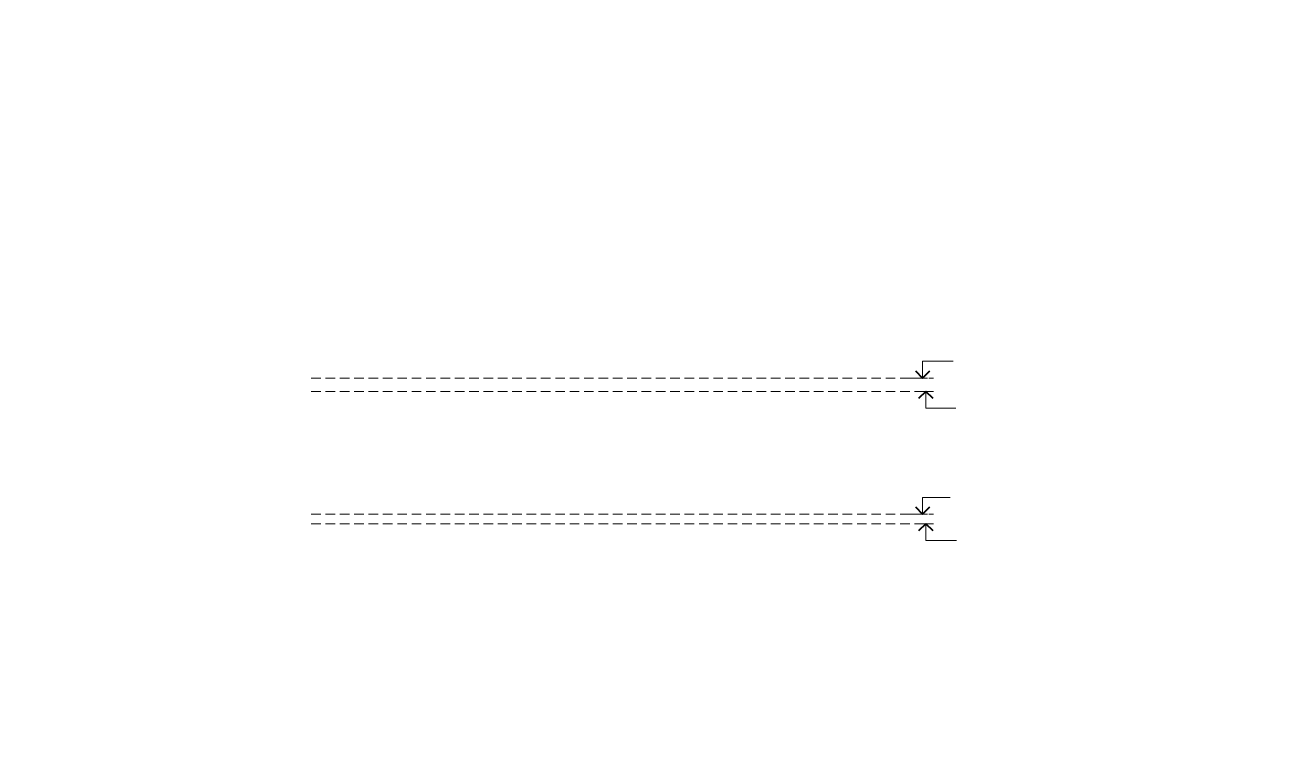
# Model space of a CAD drawing. Header units: millimetres. Extents: x 0 to 10500, y 0 to 297.
# Drawn here: x 6631 to 7158, y 0 to 297 of the extents above; entities that cross this region are included whole.
import ezdxf

# ---------------------------------------------------------------- set-up
doc = ezdxf.new("R2010")
doc.units = ezdxf.units.MM
for name, pattern in [('K5LT_BASIC', [0]), ('K5LT_DASHED', [6, 4, -2]), ('K5LT_THIN', [0])]:
    doc.linetypes.add(name, pattern=pattern)
doc.layers.add('Системный слой', color=7, linetype='Continuous')
doc.styles.add('KTEXTSTYLE', font='GOST_AU.SHX', dxfattribs={"width": 0.96, "height": 5})

# ---------------------------------------------------------------- blocks, each defined once
blk = doc.blocks.new('U72')
at = {"layer": 'Системный слой', "color": 5, "linetype": 'K5LT_BASIC', "lineweight": 40}
for p, q in [((7003.16, 95.94), (7006.16, 92.94)), ((7006.16, 92.94), (7009.16, 95.94))]:
    blk.add_line(p, q, dxfattribs=at)
at = {"layer": 'Системный слой', "color": 7, "linetype": 'K5LT_THIN', "lineweight": 18}
for p, q in [((7006.16, 92.94), (7006.16, 99.94)), ((7006.16, 99.94), (7017.69, 99.94)), ((7000.92, 92.94), (7008.16, 92.94))]:
    blk.add_line(p, q, dxfattribs=at)
blk = doc.blocks.new('U73')
at = {"layer": 'Системный слой', "color": 7, "linetype": 'K5LT_THIN', "lineweight": 18}
for p, q in [((7003.57, 88.94), (7009.49, 88.94)), ((7007.49, 88.94), (7007.49, 81.94)), ((7007.49, 81.94), (7020.33, 81.94))]:
    blk.add_line(p, q, dxfattribs=at)
at = {"layer": 'Системный слой', "color": 5, "linetype": 'K5LT_BASIC', "lineweight": 40}
for p, q in [((7007.49, 88.94), (7004.49, 85.94)), ((7010.49, 85.94), (7007.49, 88.94))]:
    blk.add_line(p, q, dxfattribs=at)
blk = doc.blocks.new('U74')
at = {"layer": 'Системный слой', "color": 5, "linetype": 'K5LT_BASIC', "lineweight": 40}
for p, q in [((7003.16, 152.74), (7006.16, 149.74)), ((7006.16, 149.74), (7009.16, 152.74))]:
    blk.add_line(p, q, dxfattribs=at)
at = {"layer": 'Системный слой', "color": 7, "linetype": 'K5LT_THIN', "lineweight": 18}
for p, q in [((7006.16, 149.74), (7006.16, 156.74)), ((7006.16, 156.74), (7018.88, 156.74)), ((7000.92, 149.74), (7008.16, 149.74))]:
    blk.add_line(p, q, dxfattribs=at)
blk = doc.blocks.new('U75')
at = {"layer": 'Системный слой', "color": 7, "linetype": 'K5LT_THIN', "lineweight": 18}
for p, q in [((7003.57, 144.14), (7009.49, 144.14)), ((7007.49, 144.14), (7007.49, 137.14)), ((7007.49, 137.14), (7020, 137.14))]:
    blk.add_line(p, q, dxfattribs=at)
at = {"layer": 'Системный слой', "color": 5, "linetype": 'K5LT_BASIC', "lineweight": 40}
for p, q in [((7007.49, 144.14), (7004.49, 141.14)), ((7010.49, 141.14), (7007.49, 144.14))]:
    blk.add_line(p, q, dxfattribs=at)
blk = doc.blocks.new('U71')
at = {"layer": 'Системный слой', "color": 7, "linetype": 'K5LT_DASHED', "lineweight": 18}
for p, q in [((6750.75, 149.74), (7010.75, 149.74)), ((6750.75, 144.14), (7010.75, 144.14)), ((6750.75, 92.94), (7010.75, 92.94)), ((6750.75, 88.94), (7010.75, 88.94))]:
    blk.add_line(p, q, dxfattribs=at)
at = {"layer": 'Системный слой'}
for name in ['U74', 'U75', 'U72', 'U73']:
    blk.add_blockref(name, (0, 0), dxfattribs=at)

msp = doc.modelspace()

# ---------------------------------------------------------------- block references
at = {"layer": 'Системный слой'}
msp.add_blockref('U71', (0, 0), dxfattribs=at)

doc.saveas('drawing.dxf')
